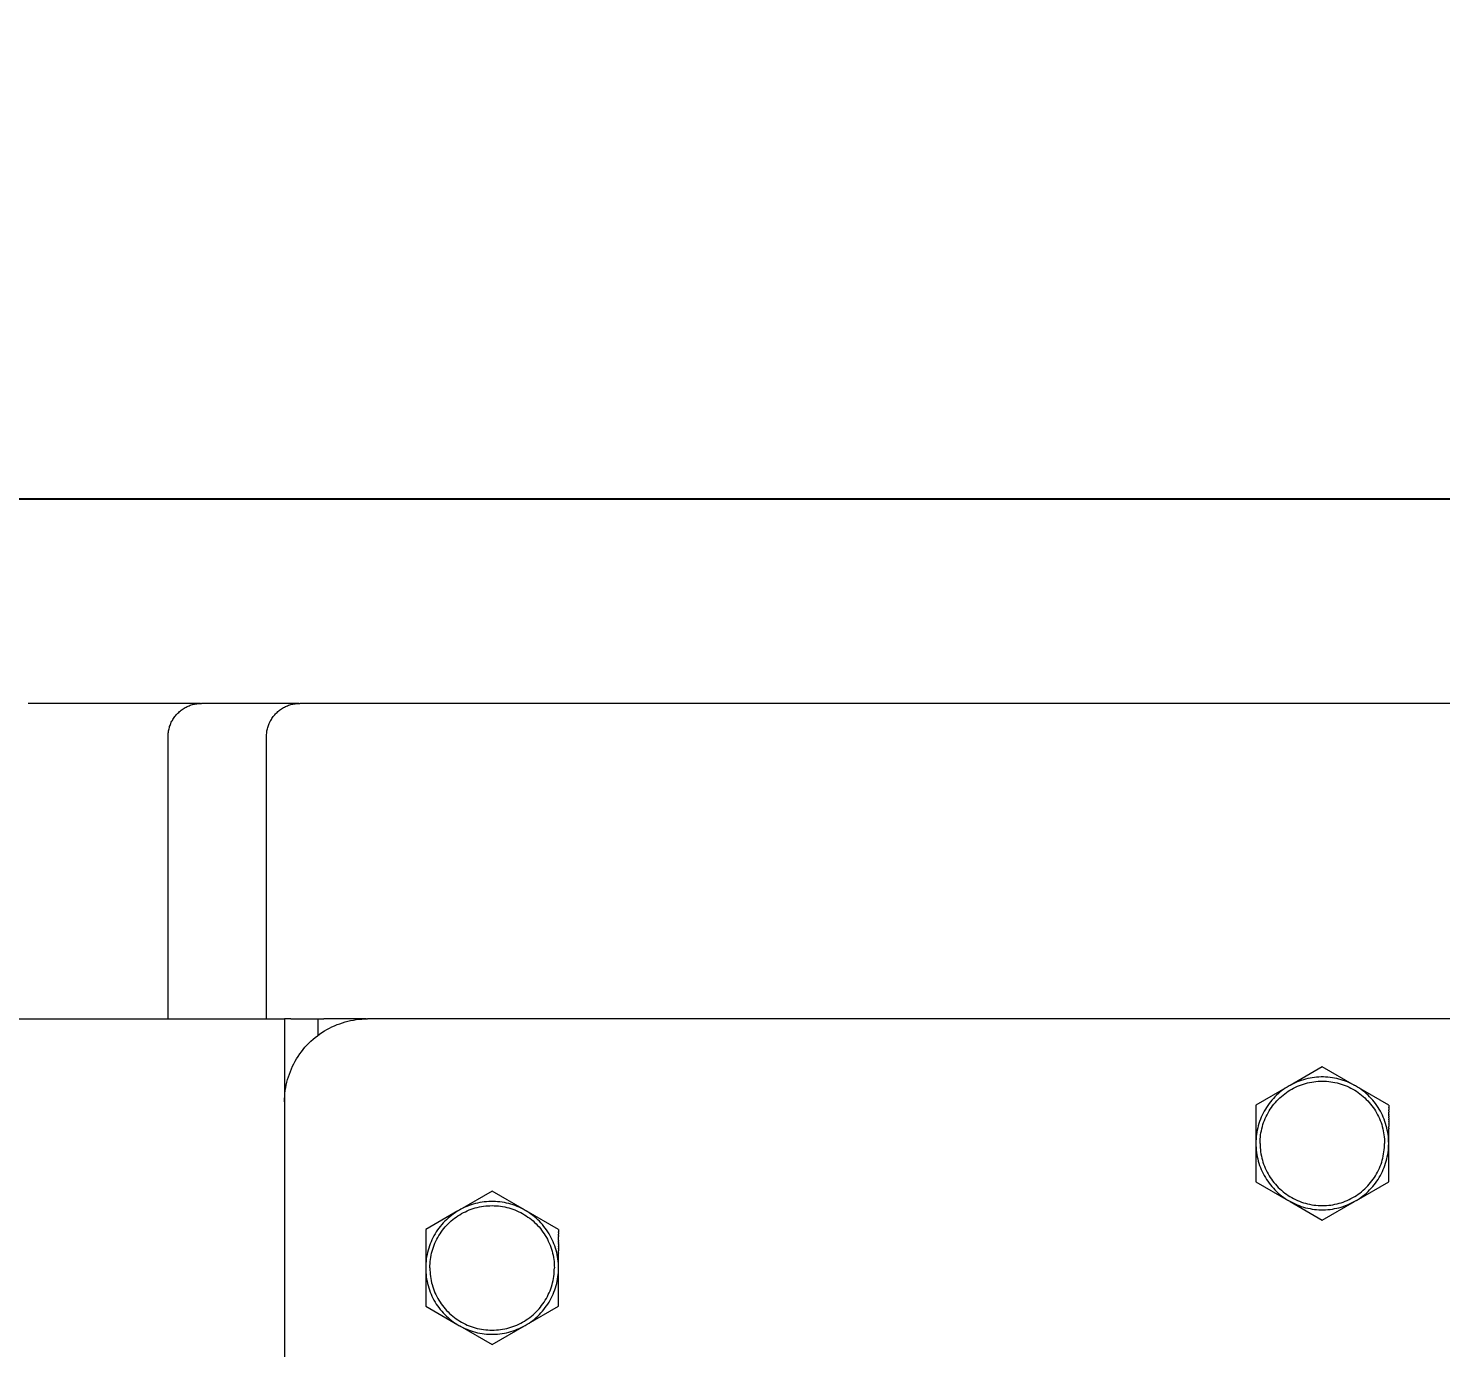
# Model space of a CAD drawing. Header units: millimetres. Extents: x -111 to 4919, y -143 to 3304.
# Drawn here: x 4288 to 4458.1, y 3145 to 3303.9 of the extents above; entities that cross this region are included whole.
import ezdxf

# ---------------------------------------------------------------- set-up
doc = ezdxf.new("R2010")
doc.units = ezdxf.units.MM
doc.layers.add('ZANO_R', color=7, linetype='Continuous', lineweight=0)
doc.layers.add('ZANO_W', color=1, linetype='Continuous', lineweight=0)
doc.styles.add('Arial', font='arial.ttf')
doc.styles.get("Standard").update_dxf_attribs({"font": 'ARIALUNI.TTF'})
doc.dimstyles.new('pl i ang', dxfattribs={"dimtxt": 50, "dimasz": 50, "dimexe": 1.25, "dimexo": 0.625, "dimgap": 10, "dimtad": 1, "dimtoh": 1, "dimtxsty": 'Standard', "dimcen": 2.5, "dimclrd": 1, "dimclre": 1, "dimclrt": 1, "dimadec": 0, "dimazin": 0, "dimtfac": 1, "dimtmove": 0, "dimatfit": 3, "dimfxl": 1, "dimarcsym": 1})

# ---------------------------------------------------------------- blocks, each defined once
blk = doc.blocks.new('*D398')
at = {"layer": 'ZANO_W', "color": 1, "lineweight": -2}
for p, q in [((3392.06, 3228.59), (3392.06, 3257.24)), ((4770.02, 3228.66), (4770.02, 3257.24)), ((3432.06, 3247.24), (4730.02, 3247.24))]:
    blk.add_line(p, q, dxfattribs=at)
at = {"layer": 'ZANO_W', "color": 1}
for points in [[(3432.06, 3253.9), (3432.06, 3240.57), (3392.06, 3247.24)], [(4730.02, 3240.57), (4730.02, 3253.9), (4770.02, 3247.24)]]:
    blk.add_solid(points, dxfattribs=at)
at = {"layer": 'ZANO_W', "color": 1, "insert": (4081.04, 3277.67), "char_height": 40, "attachment_point": 5, "style": 'Arial'}
blk.add_mtext('1378', dxfattribs=at)

msp = doc.modelspace()

# ---------------------------------------------------------------- linework, layer by layer
at = {"layer": 'ZANO_R'}
for p, q in [((4305.53, 3222.59), (4287.99, 3222.59)), ((4308.74, 3222.59), (4305.53, 3222.59)), ((4307.63, 3222.4), (4307.76, 3222.44)), ((4307.76, 3222.44), (4307.89, 3222.48)), ((4307.89, 3222.48), (4308.02, 3222.51)), ((4308.02, 3222.51), (4308.16, 3222.53)), ((4308.16, 3222.53), (4308.29, 3222.55)), ((4308.29, 3222.55), (4308.43, 3222.57)), ((4308.43, 3222.57), (4308.56, 3222.58)), ((4308.56, 3222.58), (4308.7, 3222.59)), ((4308.7, 3222.59), (4308.84, 3222.59)), ((4319.12, 3222.59), (4308.84, 3222.59)), ((4320.59, 3222.59), (4319.12, 3222.59)), ((4319.48, 3222.4), (4319.61, 3222.44)), ((4319.61, 3222.44), (4319.74, 3222.48)), ((4319.74, 3222.48), (4319.87, 3222.51)), ((4319.87, 3222.51), (4320.01, 3222.53)), ((4320.01, 3222.53), (4320.14, 3222.55)), ((4320.14, 3222.55), (4320.28, 3222.57)), ((4320.28, 3222.57), (4320.41, 3222.58)), ((4320.41, 3222.58), (4320.55, 3222.59)), ((4320.55, 3222.59), (4320.69, 3222.59)), ((4323.61, 3222.59), (4320.69, 3222.59)), ((4766.02, 3222.59), (4323.61, 3222.59)), ((4305.42, 3220.67), (4305.49, 3220.78)), ((4305.49, 3220.78), (4305.57, 3220.9)), ((4305.57, 3220.9), (4305.65, 3221.01)), ((4305.65, 3221.01), (4305.73, 3221.11)), ((4305.73, 3221.11), (4305.82, 3221.22)), ((4305.82, 3221.22), (4305.91, 3221.32)), ((4305.91, 3221.32), (4306.01, 3221.42)), ((4306.01, 3221.42), (4306.11, 3221.51)), ((4306.11, 3221.51), (4306.21, 3221.6)), ((4306.21, 3221.6), (4306.31, 3221.69)), ((4306.31, 3221.69), (4306.42, 3221.78)), ((4306.42, 3221.78), (4306.53, 3221.86)), ((4306.53, 3221.86), (4306.64, 3221.93)), ((4306.64, 3221.93), (4306.76, 3222.01)), ((4306.76, 3222.01), (4306.88, 3222.08)), ((4306.88, 3222.08), (4307, 3222.14)), ((4307, 3222.14), (4307.12, 3222.2)), ((4307.12, 3222.2), (4307.24, 3222.26)), ((4307.24, 3222.26), (4307.37, 3222.31)), ((4307.37, 3222.31), (4307.5, 3222.36)), ((4307.5, 3222.36), (4307.63, 3222.4)), ((4317.27, 3220.67), (4317.34, 3220.78)), ((4317.34, 3220.78), (4317.42, 3220.9)), ((4317.42, 3220.9), (4317.5, 3221.01)), ((4317.5, 3221.01), (4317.58, 3221.11)), ((4317.58, 3221.11), (4317.67, 3221.22)), ((4317.67, 3221.22), (4317.76, 3221.32)), ((4317.76, 3221.32), (4317.86, 3221.42)), ((4317.86, 3221.42), (4317.96, 3221.51)), ((4317.96, 3221.51), (4318.06, 3221.6)), ((4318.06, 3221.6), (4318.16, 3221.69)), ((4318.16, 3221.69), (4318.27, 3221.78)), ((4318.27, 3221.78), (4318.38, 3221.86)), ((4318.38, 3221.86), (4318.49, 3221.93)), ((4318.49, 3221.93), (4318.61, 3222.01)), ((4318.61, 3222.01), (4318.73, 3222.08)), ((4318.73, 3222.08), (4318.85, 3222.14)), ((4318.85, 3222.14), (4318.97, 3222.2)), ((4318.97, 3222.2), (4319.09, 3222.26)), ((4319.09, 3222.26), (4319.22, 3222.31)), ((4319.22, 3222.31), (4319.35, 3222.36)), ((4319.35, 3222.36), (4319.48, 3222.4)), ((4304.86, 3219), (4304.87, 3219.13)), ((4304.87, 3219.13), (4304.9, 3219.27)), ((4304.9, 3219.27), (4304.92, 3219.4)), ((4304.92, 3219.4), (4304.95, 3219.54)), ((4304.95, 3219.54), (4304.99, 3219.67)), ((4304.99, 3219.67), (4305.02, 3219.8)), ((4305.02, 3219.8), (4305.07, 3219.93)), ((4305.07, 3219.93), (4305.12, 3220.06)), ((4305.12, 3220.06), (4305.17, 3220.18)), ((4305.17, 3220.18), (4305.22, 3220.31)), ((4305.22, 3220.31), (4305.29, 3220.43)), ((4305.29, 3220.43), (4305.35, 3220.55)), ((4305.35, 3220.55), (4305.42, 3220.67)), ((4316.71, 3219), (4316.72, 3219.13)), ((4316.72, 3219.13), (4316.74, 3219.27)), ((4316.74, 3219.27), (4316.77, 3219.4)), ((4316.77, 3219.4), (4316.8, 3219.54)), ((4316.8, 3219.54), (4316.84, 3219.67)), ((4316.84, 3219.67), (4316.87, 3219.8)), ((4316.87, 3219.8), (4316.92, 3219.93)), ((4316.92, 3219.93), (4316.97, 3220.06)), ((4316.97, 3220.06), (4317.02, 3220.18)), ((4317.02, 3220.18), (4317.07, 3220.31)), ((4317.07, 3220.31), (4317.14, 3220.43)), ((4317.14, 3220.43), (4317.2, 3220.55)), ((4317.2, 3220.55), (4317.27, 3220.67)), ((4304.84, 3218.73), (4304.85, 3218.86)), ((4304.84, 3218.59), (4304.84, 3218.73)), ((4304.84, 3184.59), (4304.84, 3218.59)), ((4304.85, 3218.86), (4304.86, 3219)), ((4316.69, 3218.73), (4316.7, 3218.86)), ((4316.69, 3218.59), (4316.69, 3218.73)), ((4316.69, 3184.59), (4316.69, 3218.59)), ((4316.7, 3218.86), (4316.71, 3219)), ((3398.86, 3184.59), (4318.86, 3184.59)), ((4318.86, 3184.59), (4318.86, 3174.59)), ((4319.57, 3184.59), (4318.86, 3184.59)), ((4319.61, 3184.59), (4319.57, 3184.59)), ((4319.61, 3184.59), (4323.59, 3184.59)), ((4322.86, 3184.59), (4322.86, 3182.59)), ((4328.7, 3184.59), (4323.59, 3184.59)), ((4323.66, 3183.13), (4323.96, 3183.31)), ((4323.96, 3183.31), (4324.26, 3183.47)), ((4324.26, 3183.47), (4324.56, 3183.62)), ((4324.56, 3183.62), (4324.87, 3183.76)), ((4324.87, 3183.76), (4325.19, 3183.89)), ((4325.19, 3183.89), (4325.51, 3184.01)), ((4325.51, 3184.01), (4325.83, 3184.12)), ((4325.83, 3184.12), (4326.16, 3184.22)), ((4326.16, 3184.22), (4326.49, 3184.3)), ((4326.49, 3184.3), (4326.82, 3184.38)), ((4326.82, 3184.38), (4327.16, 3184.44)), ((4327.16, 3184.44), (4327.5, 3184.5)), ((4327.5, 3184.5), (4327.84, 3184.54)), ((4327.84, 3184.54), (4328.18, 3184.57)), ((4328.18, 3184.57), (4328.52, 3184.58)), ((4328.52, 3184.58), (4328.86, 3184.59)), ((4328.64, 3184.59), (4328.86, 3184.59)), ((4758.86, 3184.59), (4328.86, 3184.59)), ((4321.55, 3181.41), (4321.79, 3181.66)), ((4321.79, 3181.66), (4322.03, 3181.9)), ((4322.03, 3181.9), (4322.29, 3182.13)), ((4322.29, 3182.13), (4322.55, 3182.35)), ((4322.55, 3182.35), (4322.82, 3182.56)), ((4322.82, 3182.56), (4323.09, 3182.76)), ((4323.09, 3182.76), (4323.37, 3182.95)), ((4323.37, 3182.95), (4323.66, 3183.13)), ((4320.31, 3179.78), (4320.5, 3180.07)), ((4320.5, 3180.07), (4320.69, 3180.36)), ((4320.69, 3180.36), (4320.89, 3180.63)), ((4320.89, 3180.63), (4321.1, 3180.9)), ((4321.1, 3180.9), (4321.32, 3181.16)), ((4321.32, 3181.16), (4321.55, 3181.41)), ((4319.44, 3177.94), (4319.56, 3178.26)), ((4319.56, 3178.26), (4319.69, 3178.57)), ((4319.69, 3178.57), (4319.83, 3178.88)), ((4319.83, 3178.88), (4319.98, 3179.19)), ((4319.98, 3179.19), (4320.14, 3179.49)), ((4320.14, 3179.49), (4320.31, 3179.78)), ((4443.86, 3178.83), (4439.97, 3176.58)), ((4447.75, 3176.58), (4443.86, 3178.83)), ((4319, 3176.29), (4319.07, 3176.62)), ((4319.07, 3176.62), (4319.14, 3176.96)), ((4319.14, 3176.96), (4319.23, 3177.29)), ((4319.23, 3177.29), (4319.33, 3177.61)), ((4319.33, 3177.61), (4319.44, 3177.94)), ((4439.86, 3176.52), (4439.63, 3176.38)), ((4440.09, 3176.65), (4439.86, 3176.52)), ((4440.34, 3176.77), (4440.09, 3176.65)), ((4440.58, 3176.89), (4440.34, 3176.77)), ((4440.83, 3176.99), (4440.58, 3176.89)), ((4441.08, 3177.09), (4440.83, 3176.99)), ((4440.87, 3176.47), (4441.11, 3176.57)), ((4441.33, 3177.18), (4441.08, 3177.09)), ((4441.11, 3176.57), (4441.35, 3176.66)), ((4441.59, 3177.26), (4441.33, 3177.18)), ((4441.35, 3176.66), (4441.59, 3176.74)), ((4441.85, 3177.33), (4441.59, 3177.26)), ((4441.59, 3176.74), (4441.83, 3176.81)), ((4441.83, 3176.81), (4442.08, 3176.88)), ((4442.12, 3177.4), (4441.85, 3177.33)), ((4442.08, 3176.88), (4442.33, 3176.93)), ((4442.38, 3177.45), (4442.12, 3177.4)), ((4442.33, 3176.93), (4442.58, 3176.98)), ((4442.65, 3177.5), (4442.38, 3177.45)), ((4442.58, 3176.98), (4442.84, 3177.02)), ((4442.91, 3177.53), (4442.65, 3177.5)), ((4442.84, 3177.02), (4443.09, 3177.05)), ((4443.18, 3177.56), (4442.91, 3177.53)), ((4443.09, 3177.05), (4443.35, 3177.07)), ((4443.45, 3177.58), (4443.18, 3177.56)), ((4443.35, 3177.07), (4443.6, 3177.08)), ((4443.72, 3177.59), (4443.45, 3177.58)), ((4443.6, 3177.08), (4443.86, 3177.09)), ((4443.99, 3177.59), (4443.72, 3177.59)), ((4443.86, 3177.09), (4444.11, 3177.08)), ((4444.26, 3177.58), (4443.99, 3177.59)), ((4444.11, 3177.08), (4444.37, 3177.07)), ((4444.53, 3177.56), (4444.26, 3177.58)), ((4444.37, 3177.07), (4444.63, 3177.05)), ((4444.8, 3177.53), (4444.53, 3177.56)), ((4444.63, 3177.05), (4444.88, 3177.02)), ((4445.07, 3177.5), (4444.8, 3177.53)), ((4444.88, 3177.02), (4445.13, 3176.98)), ((4445.34, 3177.45), (4445.07, 3177.5)), ((4445.13, 3176.98), (4445.38, 3176.93)), ((4445.6, 3177.4), (4445.34, 3177.45)), ((4445.38, 3176.93), (4445.63, 3176.88)), ((4445.86, 3177.33), (4445.6, 3177.4)), ((4445.63, 3176.88), (4445.88, 3176.81)), ((4446.12, 3177.26), (4445.86, 3177.33)), ((4445.88, 3176.81), (4446.13, 3176.74)), ((4446.38, 3177.18), (4446.12, 3177.26)), ((4446.13, 3176.74), (4446.37, 3176.66)), ((4446.37, 3176.66), (4446.61, 3176.57)), ((4446.64, 3177.09), (4446.38, 3177.18)), ((4446.61, 3176.57), (4446.85, 3176.47)), ((4446.89, 3176.99), (4446.64, 3177.09)), ((4447.14, 3176.89), (4446.89, 3176.99)), ((4447.38, 3176.77), (4447.14, 3176.89)), ((4447.62, 3176.65), (4447.38, 3176.77)), ((4447.86, 3176.52), (4447.62, 3176.65)), ((4448.09, 3176.38), (4447.86, 3176.52)), ((4318.86, 3174.93), (4318.88, 3175.27)), ((4318.86, 3174.59), (4318.86, 3174.93)), ((4318.88, 3175.27), (4318.91, 3175.61)), ((4318.91, 3175.61), (4318.95, 3175.95)), ((4318.95, 3175.95), (4319, 3176.29)), ((4439.75, 3176.45), (4435.86, 3174.21)), ((4437.79, 3174.8), (4437.62, 3174.59)), ((4437.97, 3175), (4437.79, 3174.8)), ((4438.15, 3175.2), (4437.97, 3175)), ((4438.35, 3175.39), (4438.15, 3175.2)), ((4438.55, 3175.57), (4438.35, 3175.39)), ((4438.38, 3174.71), (4438.56, 3174.89)), ((4438.75, 3175.75), (4438.55, 3175.57)), ((4438.56, 3174.89), (4438.74, 3175.07)), ((4438.74, 3175.07), (4438.93, 3175.24)), ((4438.96, 3175.92), (4438.75, 3175.75)), ((4438.93, 3175.24), (4439.13, 3175.41)), ((4439.18, 3176.08), (4438.96, 3175.92)), ((4439.13, 3175.41), (4439.33, 3175.57)), ((4439.4, 3176.23), (4439.18, 3176.08)), ((4439.33, 3175.57), (4439.53, 3175.72)), ((4439.63, 3176.38), (4439.4, 3176.23)), ((4439.53, 3175.72), (4439.75, 3175.86)), ((4439.75, 3175.86), (4439.96, 3176)), ((4439.96, 3176), (4440.18, 3176.13)), ((4440.18, 3176.13), (4440.41, 3176.25)), ((4440.41, 3176.25), (4440.64, 3176.36)), ((4440.64, 3176.36), (4440.87, 3176.47)), ((4446.85, 3176.47), (4447.08, 3176.36)), ((4447.08, 3176.36), (4447.31, 3176.25)), ((4447.31, 3176.25), (4447.53, 3176.13)), ((4447.53, 3176.13), (4447.76, 3176)), ((4447.76, 3176), (4447.97, 3175.86)), ((4451.86, 3174.21), (4447.97, 3176.45)), ((4447.97, 3175.86), (4448.18, 3175.72)), ((4448.32, 3176.23), (4448.09, 3176.38)), ((4448.18, 3175.72), (4448.39, 3175.57)), ((4448.54, 3176.08), (4448.32, 3176.23)), ((4448.39, 3175.57), (4448.59, 3175.41)), ((4448.76, 3175.92), (4448.54, 3176.08)), ((4448.59, 3175.41), (4448.79, 3175.24)), ((4448.97, 3175.75), (4448.76, 3175.92)), ((4448.79, 3175.24), (4448.98, 3175.07)), ((4449.17, 3175.57), (4448.97, 3175.75)), ((4448.98, 3175.07), (4449.16, 3174.89)), ((4449.16, 3174.89), (4449.34, 3174.71)), ((4449.37, 3175.39), (4449.17, 3175.57)), ((4449.56, 3175.2), (4449.37, 3175.39)), ((4449.75, 3175), (4449.56, 3175.2)), ((4449.93, 3174.8), (4449.75, 3175)), ((4450.1, 3174.59), (4449.93, 3174.8)), ((4318.86, 3174.59), (4318.86, 2780.59)), ((4435.86, 3174.21), (4435.86, 3173.49)), ((4435.86, 3173.49), (4435.86, 3173.1)), ((4435.86, 3173.1), (4435.86, 3173.08)), ((4435.86, 3173.08), (4435.86, 3171.9)), ((4436.74, 3173.23), (4436.62, 3172.99)), ((4436.86, 3173.47), (4436.74, 3173.23)), ((4437, 3173.71), (4436.86, 3173.47)), ((4437.14, 3173.93), (4437, 3173.71)), ((4437.29, 3174.16), (4437.14, 3173.93)), ((4437.2, 3173.04), (4437.32, 3173.26)), ((4437.45, 3174.38), (4437.29, 3174.16)), ((4437.32, 3173.26), (4437.45, 3173.49)), ((4437.62, 3174.59), (4437.45, 3174.38)), ((4437.45, 3173.49), (4437.59, 3173.7)), ((4437.59, 3173.7), (4437.73, 3173.91)), ((4437.73, 3173.91), (4437.88, 3174.12)), ((4437.88, 3174.12), (4438.04, 3174.32)), ((4438.04, 3174.32), (4438.21, 3174.52)), ((4438.21, 3174.52), (4438.38, 3174.71)), ((4449.34, 3174.71), (4449.51, 3174.52)), ((4449.51, 3174.52), (4449.68, 3174.32)), ((4449.68, 3174.32), (4449.83, 3174.12)), ((4449.83, 3174.12), (4449.99, 3173.91)), ((4449.99, 3173.91), (4450.13, 3173.7)), ((4450.27, 3174.38), (4450.1, 3174.59)), ((4450.13, 3173.7), (4450.27, 3173.49)), ((4450.42, 3174.16), (4450.27, 3174.38)), ((4450.27, 3173.49), (4450.4, 3173.26)), ((4450.4, 3173.26), (4450.52, 3173.04)), ((4450.58, 3173.93), (4450.42, 3174.16)), ((4450.72, 3173.71), (4450.58, 3173.93)), ((4450.85, 3173.47), (4450.72, 3173.71)), ((4450.98, 3173.23), (4450.85, 3173.47)), ((4451.1, 3172.99), (4450.98, 3173.23)), ((4451.86, 3174.21), (4451.86, 3173.93)), ((4451.86, 3173.86), (4451.86, 3173.93)), ((4451.86, 3173.86), (4451.86, 3173.65)), ((4451.86, 3173.49), (4451.86, 3173.65)), ((4451.86, 3173.49), (4451.86, 3173.36)), ((4451.86, 3173.1), (4451.86, 3173.36)), ((4451.86, 3173.1), (4451.86, 3173.08)), ((4451.86, 3172.89), (4451.86, 3173.08)), ((4435.86, 3171.9), (4435.86, 3171.64)), ((4435.86, 3171.64), (4435.86, 3169.71)), ((4436.08, 3171.46), (4436.02, 3171.2)), ((4436.15, 3171.72), (4436.08, 3171.46)), ((4436.23, 3171.98), (4436.15, 3171.72)), ((4436.31, 3172.24), (4436.23, 3171.98)), ((4436.4, 3172.49), (4436.31, 3172.24)), ((4436.51, 3172.74), (4436.4, 3172.49)), ((4436.62, 3172.99), (4436.51, 3172.74)), ((4436.57, 3171.36), (4436.64, 3171.61)), ((4436.64, 3171.61), (4436.71, 3171.86)), ((4436.71, 3171.86), (4436.79, 3172.1)), ((4436.79, 3172.1), (4436.88, 3172.34)), ((4436.88, 3172.34), (4436.98, 3172.58)), ((4436.98, 3172.58), (4437.09, 3172.81)), ((4437.09, 3172.81), (4437.2, 3173.04)), ((4450.52, 3173.04), (4450.63, 3172.81)), ((4450.63, 3172.81), (4450.74, 3172.58)), ((4450.74, 3172.58), (4450.84, 3172.34)), ((4450.84, 3172.34), (4450.93, 3172.1)), ((4450.93, 3172.1), (4451.01, 3171.86)), ((4451.01, 3171.86), (4451.08, 3171.61)), ((4451.08, 3171.61), (4451.15, 3171.36)), ((4451.21, 3172.74), (4451.1, 3172.99)), ((4451.31, 3172.49), (4451.21, 3172.74)), ((4451.41, 3172.24), (4451.31, 3172.49)), ((4451.49, 3171.98), (4451.41, 3172.24)), ((4451.57, 3171.72), (4451.49, 3171.98)), ((4451.64, 3171.46), (4451.57, 3171.72)), ((4451.69, 3171.2), (4451.64, 3171.46)), ((4451.86, 3172.89), (4451.86, 3172.79)), ((4451.86, 3172.66), (4451.86, 3172.79)), ((4451.86, 3172.66), (4451.86, 3172.51)), ((4451.86, 3172.43), (4451.86, 3172.51)), ((4451.86, 3172.43), (4451.86, 3172.22)), ((4451.86, 3172.17), (4451.86, 3172.22)), ((4451.86, 3172.17), (4451.86, 3171.93)), ((4451.86, 3171.9), (4451.86, 3171.93)), ((4451.86, 3171.9), (4451.86, 3171.64)), ((4451.86, 3171.42), (4451.86, 3171.64)), ((4451.86, 3171.42), (4451.86, 3171.35)), ((4435.88, 3170.13), (4435.86, 3169.86)), ((4435.86, 3169.86), (4435.86, 3169.59)), ((4435.9, 3170.4), (4435.88, 3170.13)), ((4435.93, 3170.67), (4435.9, 3170.4)), ((4435.97, 3170.93), (4435.93, 3170.67)), ((4436.02, 3171.2), (4435.97, 3170.93)), ((4436.36, 3169.85), (4436.38, 3170.1)), ((4436.36, 3169.59), (4436.36, 3169.85)), ((4436.38, 3170.1), (4436.4, 3170.36)), ((4436.4, 3170.36), (4436.43, 3170.61)), ((4436.43, 3170.61), (4436.47, 3170.86)), ((4436.47, 3170.86), (4436.52, 3171.11)), ((4436.52, 3171.11), (4436.57, 3171.36)), ((4451.15, 3171.36), (4451.2, 3171.11)), ((4451.2, 3171.11), (4451.25, 3170.86)), ((4451.25, 3170.86), (4451.29, 3170.61)), ((4451.29, 3170.61), (4451.32, 3170.36)), ((4451.32, 3170.36), (4451.34, 3170.1)), ((4451.34, 3170.1), (4451.35, 3169.85)), ((4451.35, 3169.85), (4451.36, 3169.59)), ((4451.74, 3170.93), (4451.69, 3171.2)), ((4451.79, 3170.67), (4451.74, 3170.93)), ((4451.82, 3170.4), (4451.79, 3170.67)), ((4451.84, 3170.13), (4451.82, 3170.4)), ((4451.85, 3169.86), (4451.84, 3170.13)), ((4451.86, 3169.59), (4451.85, 3169.86)), ((4451.86, 3169.71), (4451.86, 3171.35)), ((4435.86, 3169.59), (4435.86, 3169.32)), ((4435.86, 3169.46), (4435.86, 3164.97)), ((4435.86, 3169.32), (4435.88, 3169.05)), ((4435.88, 3169.05), (4435.9, 3168.78)), ((4435.9, 3168.78), (4435.93, 3168.51)), ((4435.93, 3168.51), (4435.97, 3168.24)), ((4435.97, 3168.24), (4436.02, 3167.98)), ((4436.02, 3167.98), (4436.08, 3167.71)), ((4436.36, 3169.59), (4436.36, 3169.33)), ((4436.36, 3169.33), (4436.38, 3169.08)), ((4436.38, 3169.08), (4436.4, 3168.82)), ((4436.4, 3168.82), (4436.43, 3168.57)), ((4436.43, 3168.57), (4436.47, 3168.31)), ((4436.47, 3168.31), (4436.52, 3168.06)), ((4436.52, 3168.06), (4436.57, 3167.81)), ((4451.15, 3167.81), (4451.2, 3168.06)), ((4451.2, 3168.06), (4451.25, 3168.31)), ((4451.25, 3168.31), (4451.29, 3168.57)), ((4451.29, 3168.57), (4451.32, 3168.82)), ((4451.32, 3168.82), (4451.34, 3169.08)), ((4451.34, 3169.08), (4451.35, 3169.33)), ((4451.35, 3169.33), (4451.36, 3169.59)), ((4451.64, 3167.71), (4451.69, 3167.98)), ((4451.69, 3167.98), (4451.74, 3168.24)), ((4451.74, 3168.24), (4451.79, 3168.51)), ((4451.79, 3168.51), (4451.82, 3168.78)), ((4451.82, 3168.78), (4451.84, 3169.05)), ((4451.84, 3169.05), (4451.85, 3169.32)), ((4451.85, 3169.32), (4451.86, 3169.59)), ((4451.86, 3164.97), (4451.86, 3169.46)), ((4436.08, 3167.71), (4436.15, 3167.45)), ((4436.15, 3167.45), (4436.23, 3167.19)), ((4436.23, 3167.19), (4436.31, 3166.94)), ((4436.31, 3166.94), (4436.4, 3166.68)), ((4436.4, 3166.68), (4436.51, 3166.43)), ((4436.51, 3166.43), (4436.62, 3166.19)), ((4436.57, 3167.81), (4436.64, 3167.57)), ((4436.64, 3167.57), (4436.71, 3167.32)), ((4436.71, 3167.32), (4436.79, 3167.08)), ((4436.79, 3167.08), (4436.88, 3166.84)), ((4436.88, 3166.84), (4436.98, 3166.6)), ((4436.98, 3166.6), (4437.09, 3166.37)), ((4437.09, 3166.37), (4437.2, 3166.14)), ((4450.52, 3166.14), (4450.63, 3166.37)), ((4450.63, 3166.37), (4450.74, 3166.6)), ((4450.74, 3166.6), (4450.84, 3166.84)), ((4450.84, 3166.84), (4450.93, 3167.08)), ((4450.93, 3167.08), (4451.01, 3167.32)), ((4451.01, 3167.32), (4451.08, 3167.57)), ((4451.08, 3167.57), (4451.15, 3167.81)), ((4451.1, 3166.19), (4451.21, 3166.43)), ((4451.21, 3166.43), (4451.31, 3166.68)), ((4451.31, 3166.68), (4451.41, 3166.94)), ((4451.41, 3166.94), (4451.49, 3167.19)), ((4451.49, 3167.19), (4451.57, 3167.45)), ((4451.57, 3167.45), (4451.64, 3167.71)), ((4435.86, 3164.97), (4439.75, 3162.72)), ((4436.62, 3166.19), (4436.74, 3165.95)), ((4436.74, 3165.95), (4436.86, 3165.71)), ((4436.86, 3165.71), (4437, 3165.47)), ((4437, 3165.47), (4437.14, 3165.24)), ((4437.14, 3165.24), (4437.29, 3165.02)), ((4437.2, 3166.14), (4437.32, 3165.91)), ((4437.29, 3165.02), (4437.45, 3164.8)), ((4437.32, 3165.91), (4437.45, 3165.69)), ((4437.45, 3165.69), (4437.59, 3165.48)), ((4437.45, 3164.8), (4437.62, 3164.59)), ((4437.59, 3165.48), (4437.73, 3165.26)), ((4437.62, 3164.59), (4437.79, 3164.38)), ((4437.73, 3165.26), (4437.88, 3165.06)), ((4437.88, 3165.06), (4438.04, 3164.86)), ((4438.04, 3164.86), (4438.21, 3164.66)), ((4438.21, 3164.66), (4438.38, 3164.47)), ((4447.97, 3162.72), (4451.86, 3164.97)), ((4449.34, 3164.47), (4449.51, 3164.66)), ((4449.51, 3164.66), (4449.68, 3164.86)), ((4449.68, 3164.86), (4449.83, 3165.06)), ((4449.83, 3165.06), (4449.99, 3165.26)), ((4449.93, 3164.38), (4450.1, 3164.59)), ((4449.99, 3165.26), (4450.13, 3165.48)), ((4450.1, 3164.59), (4450.27, 3164.8)), ((4450.13, 3165.48), (4450.27, 3165.69)), ((4450.27, 3165.69), (4450.4, 3165.91)), ((4450.27, 3164.8), (4450.42, 3165.02)), ((4450.4, 3165.91), (4450.52, 3166.14)), ((4450.42, 3165.02), (4450.58, 3165.24)), ((4450.58, 3165.24), (4450.72, 3165.47)), ((4450.72, 3165.47), (4450.85, 3165.71)), ((4450.85, 3165.71), (4450.98, 3165.95)), ((4450.98, 3165.95), (4451.1, 3166.19)), ((4343.86, 3163.83), (4339.97, 3161.58)), ((4347.75, 3161.58), (4343.86, 3163.83)), ((4437.79, 3164.38), (4437.97, 3164.18)), ((4437.97, 3164.18), (4438.15, 3163.98)), ((4438.15, 3163.98), (4438.35, 3163.79)), ((4438.35, 3163.79), (4438.55, 3163.61)), ((4438.38, 3164.47), (4438.56, 3164.29)), ((4438.55, 3163.61), (4438.75, 3163.43)), ((4438.56, 3164.29), (4438.74, 3164.11)), ((4438.74, 3164.11), (4438.93, 3163.94)), ((4438.75, 3163.43), (4438.96, 3163.26)), ((4438.93, 3163.94), (4439.13, 3163.77)), ((4438.96, 3163.26), (4439.18, 3163.1)), ((4439.13, 3163.77), (4439.33, 3163.61)), ((4439.18, 3163.1), (4439.4, 3162.95)), ((4439.33, 3163.61), (4439.53, 3163.46)), ((4439.4, 3162.95), (4439.63, 3162.8)), ((4439.53, 3163.46), (4439.75, 3163.32)), ((4439.75, 3163.32), (4439.96, 3163.18)), ((4439.96, 3163.18), (4440.18, 3163.05)), ((4440.18, 3163.05), (4440.41, 3162.93)), ((4440.41, 3162.93), (4440.64, 3162.82)), ((4447.08, 3162.82), (4447.31, 3162.93)), ((4447.31, 3162.93), (4447.53, 3163.05)), ((4447.53, 3163.05), (4447.76, 3163.18)), ((4447.76, 3163.18), (4447.97, 3163.32)), ((4447.97, 3163.32), (4448.18, 3163.46)), ((4448.09, 3162.8), (4448.32, 3162.95)), ((4448.18, 3163.46), (4448.39, 3163.61)), ((4448.32, 3162.95), (4448.54, 3163.1)), ((4448.39, 3163.61), (4448.59, 3163.77)), ((4448.54, 3163.1), (4448.76, 3163.26)), ((4448.59, 3163.77), (4448.79, 3163.94)), ((4448.76, 3163.26), (4448.97, 3163.43)), ((4448.79, 3163.94), (4448.98, 3164.11)), ((4448.97, 3163.43), (4449.17, 3163.61)), ((4448.98, 3164.11), (4449.16, 3164.29)), ((4449.16, 3164.29), (4449.34, 3164.47)), ((4449.17, 3163.61), (4449.37, 3163.79)), ((4449.37, 3163.79), (4449.56, 3163.98)), ((4449.56, 3163.98), (4449.75, 3164.18)), ((4449.75, 3164.18), (4449.93, 3164.38)), ((4339.75, 3161.45), (4335.86, 3159.21)), ((4339.4, 3161.23), (4339.18, 3161.08)), ((4339.63, 3161.38), (4339.4, 3161.23)), ((4339.86, 3161.52), (4339.63, 3161.38)), ((4340.09, 3161.65), (4339.86, 3161.52)), ((4340.34, 3161.77), (4340.09, 3161.65)), ((4340.18, 3161.13), (4340.41, 3161.25)), ((4340.58, 3161.89), (4340.34, 3161.77)), ((4340.41, 3161.25), (4340.64, 3161.36)), ((4340.83, 3161.99), (4340.58, 3161.89)), ((4340.64, 3161.36), (4340.87, 3161.47)), ((4341.08, 3162.09), (4340.83, 3161.99)), ((4340.87, 3161.47), (4341.11, 3161.57)), ((4341.33, 3162.18), (4341.08, 3162.09)), ((4341.11, 3161.57), (4341.35, 3161.66)), ((4341.59, 3162.26), (4341.33, 3162.18)), ((4341.35, 3161.66), (4341.59, 3161.74)), ((4341.85, 3162.33), (4341.59, 3162.26)), ((4341.59, 3161.74), (4341.83, 3161.81)), ((4341.83, 3161.81), (4342.08, 3161.88)), ((4342.12, 3162.4), (4341.85, 3162.33)), ((4342.08, 3161.88), (4342.33, 3161.93)), ((4342.38, 3162.45), (4342.12, 3162.4)), ((4342.33, 3161.93), (4342.58, 3161.98)), ((4342.65, 3162.5), (4342.38, 3162.45)), ((4342.58, 3161.98), (4342.84, 3162.02)), ((4342.91, 3162.53), (4342.65, 3162.5)), ((4342.84, 3162.02), (4343.09, 3162.05)), ((4343.18, 3162.56), (4342.91, 3162.53)), ((4343.09, 3162.05), (4343.35, 3162.07)), ((4343.45, 3162.58), (4343.18, 3162.56)), ((4343.35, 3162.07), (4343.6, 3162.08)), ((4343.72, 3162.59), (4343.45, 3162.58)), ((4343.6, 3162.08), (4343.86, 3162.09)), ((4343.99, 3162.59), (4343.72, 3162.59)), ((4343.86, 3162.09), (4344.11, 3162.08)), ((4344.26, 3162.58), (4343.99, 3162.59)), ((4344.11, 3162.08), (4344.37, 3162.07)), ((4344.53, 3162.56), (4344.26, 3162.58)), ((4344.37, 3162.07), (4344.63, 3162.05)), ((4344.8, 3162.53), (4344.53, 3162.56)), ((4344.63, 3162.05), (4344.88, 3162.02)), ((4345.07, 3162.5), (4344.8, 3162.53)), ((4344.88, 3162.02), (4345.13, 3161.98)), ((4345.34, 3162.45), (4345.07, 3162.5)), ((4345.13, 3161.98), (4345.38, 3161.93)), ((4345.6, 3162.4), (4345.34, 3162.45)), ((4345.38, 3161.93), (4345.63, 3161.88)), ((4345.86, 3162.33), (4345.6, 3162.4)), ((4345.63, 3161.88), (4345.88, 3161.81)), ((4346.12, 3162.26), (4345.86, 3162.33)), ((4345.88, 3161.81), (4346.13, 3161.74)), ((4346.38, 3162.18), (4346.12, 3162.26)), ((4346.13, 3161.74), (4346.37, 3161.66)), ((4346.37, 3161.66), (4346.61, 3161.57)), ((4346.64, 3162.09), (4346.38, 3162.18)), ((4346.61, 3161.57), (4346.85, 3161.47)), ((4346.89, 3161.99), (4346.64, 3162.09)), ((4346.85, 3161.47), (4347.08, 3161.36)), ((4347.14, 3161.89), (4346.89, 3161.99)), ((4347.08, 3161.36), (4347.31, 3161.25)), ((4347.38, 3161.77), (4347.14, 3161.89)), ((4347.31, 3161.25), (4347.53, 3161.13)), ((4347.62, 3161.65), (4347.38, 3161.77)), ((4347.86, 3161.52), (4347.62, 3161.65)), ((4348.09, 3161.38), (4347.86, 3161.52)), ((4351.86, 3159.21), (4347.97, 3161.45)), ((4348.32, 3161.23), (4348.09, 3161.38)), ((4348.54, 3161.08), (4348.32, 3161.23)), ((4439.63, 3162.8), (4439.86, 3162.66)), ((4439.86, 3162.66), (4440.09, 3162.53)), ((4439.97, 3162.6), (4443.86, 3160.35)), ((4440.09, 3162.53), (4440.34, 3162.41)), ((4440.34, 3162.41), (4440.58, 3162.29)), ((4440.58, 3162.29), (4440.83, 3162.19)), ((4440.64, 3162.82), (4440.87, 3162.71)), ((4440.83, 3162.19), (4441.08, 3162.09)), ((4440.87, 3162.71), (4441.11, 3162.61)), ((4441.08, 3162.09), (4441.33, 3162)), ((4441.11, 3162.61), (4441.35, 3162.52)), ((4441.33, 3162), (4441.59, 3161.92)), ((4441.35, 3162.52), (4441.59, 3162.44)), ((4441.59, 3162.44), (4441.83, 3162.37)), ((4441.59, 3161.92), (4441.85, 3161.84)), ((4441.83, 3162.37), (4442.08, 3162.3)), ((4441.85, 3161.84), (4442.12, 3161.78)), ((4442.08, 3162.3), (4442.33, 3162.25)), ((4442.12, 3161.78), (4442.38, 3161.73)), ((4442.33, 3162.25), (4442.58, 3162.2)), ((4442.38, 3161.73), (4442.65, 3161.68)), ((4442.58, 3162.2), (4442.84, 3162.16)), ((4442.65, 3161.68), (4442.91, 3161.64)), ((4442.84, 3162.16), (4443.09, 3162.13)), ((4442.91, 3161.64), (4443.18, 3161.62)), ((4443.09, 3162.13), (4443.35, 3162.11)), ((4443.18, 3161.62), (4443.45, 3161.6)), ((4443.35, 3162.11), (4443.6, 3162.09)), ((4443.45, 3161.6), (4443.72, 3161.59)), ((4443.6, 3162.09), (4443.86, 3162.09)), ((4443.72, 3161.59), (4443.99, 3161.59)), ((4443.86, 3160.35), (4447.75, 3162.6)), ((4443.86, 3162.09), (4444.11, 3162.09)), ((4443.99, 3161.59), (4444.26, 3161.6)), ((4444.11, 3162.09), (4444.37, 3162.11)), ((4444.26, 3161.6), (4444.53, 3161.62)), ((4444.37, 3162.11), (4444.63, 3162.13)), ((4444.53, 3161.62), (4444.8, 3161.64)), ((4444.63, 3162.13), (4444.88, 3162.16)), ((4444.8, 3161.64), (4445.07, 3161.68)), ((4444.88, 3162.16), (4445.13, 3162.2)), ((4445.07, 3161.68), (4445.34, 3161.73)), ((4445.13, 3162.2), (4445.38, 3162.25)), ((4445.34, 3161.73), (4445.6, 3161.78)), ((4445.38, 3162.25), (4445.63, 3162.3)), ((4445.6, 3161.78), (4445.86, 3161.84)), ((4445.63, 3162.3), (4445.88, 3162.37)), ((4445.86, 3161.84), (4446.12, 3161.92)), ((4445.88, 3162.37), (4446.13, 3162.44)), ((4446.12, 3161.92), (4446.38, 3162)), ((4446.13, 3162.44), (4446.37, 3162.52)), ((4446.37, 3162.52), (4446.61, 3162.61)), ((4446.38, 3162), (4446.64, 3162.09)), ((4446.61, 3162.61), (4446.85, 3162.71)), ((4446.64, 3162.09), (4446.89, 3162.19)), ((4446.85, 3162.71), (4447.08, 3162.82)), ((4446.89, 3162.19), (4447.14, 3162.29)), ((4447.14, 3162.29), (4447.38, 3162.41)), ((4447.38, 3162.41), (4447.62, 3162.53)), ((4447.62, 3162.53), (4447.86, 3162.66)), ((4447.86, 3162.66), (4448.09, 3162.8)), ((4337.62, 3159.59), (4337.45, 3159.38)), ((4337.79, 3159.8), (4337.62, 3159.59)), ((4337.97, 3160), (4337.79, 3159.8)), ((4338.15, 3160.2), (4337.97, 3160)), ((4338.04, 3159.32), (4338.21, 3159.52)), ((4338.35, 3160.39), (4338.15, 3160.2)), ((4338.21, 3159.52), (4338.38, 3159.71)), ((4338.55, 3160.57), (4338.35, 3160.39)), ((4338.38, 3159.71), (4338.56, 3159.89)), ((4338.75, 3160.75), (4338.55, 3160.57)), ((4338.56, 3159.89), (4338.74, 3160.07)), ((4338.74, 3160.07), (4338.93, 3160.24)), ((4338.96, 3160.92), (4338.75, 3160.75)), ((4338.93, 3160.24), (4339.13, 3160.41)), ((4339.18, 3161.08), (4338.96, 3160.92)), ((4339.13, 3160.41), (4339.33, 3160.57)), ((4339.33, 3160.57), (4339.53, 3160.72)), ((4339.53, 3160.72), (4339.75, 3160.86)), ((4339.75, 3160.86), (4339.96, 3161)), ((4339.96, 3161), (4340.18, 3161.13)), ((4347.53, 3161.13), (4347.76, 3161)), ((4347.76, 3161), (4347.97, 3160.86)), ((4347.97, 3160.86), (4348.18, 3160.72)), ((4348.18, 3160.72), (4348.39, 3160.57)), ((4348.39, 3160.57), (4348.59, 3160.41)), ((4348.76, 3160.92), (4348.54, 3161.08)), ((4348.59, 3160.41), (4348.79, 3160.24)), ((4348.97, 3160.75), (4348.76, 3160.92)), ((4348.79, 3160.24), (4348.98, 3160.07)), ((4349.17, 3160.57), (4348.97, 3160.75)), ((4348.98, 3160.07), (4349.16, 3159.89)), ((4349.16, 3159.89), (4349.34, 3159.71)), ((4349.37, 3160.39), (4349.17, 3160.57)), ((4349.34, 3159.71), (4349.51, 3159.52)), ((4349.56, 3160.2), (4349.37, 3160.39)), ((4349.51, 3159.52), (4349.68, 3159.32)), ((4349.75, 3160), (4349.56, 3160.2)), ((4349.93, 3159.8), (4349.75, 3160)), ((4350.1, 3159.59), (4349.93, 3159.8)), ((4350.27, 3159.38), (4350.1, 3159.59)), ((4335.86, 3159.21), (4335.86, 3158.49)), ((4335.86, 3158.49), (4335.86, 3158.1)), ((4335.86, 3158.1), (4335.86, 3158.08)), ((4335.86, 3158.08), (4335.86, 3156.9)), ((4336.62, 3157.99), (4336.51, 3157.74)), ((4336.74, 3158.23), (4336.62, 3157.99)), ((4336.86, 3158.47), (4336.74, 3158.23)), ((4337, 3158.71), (4336.86, 3158.47)), ((4336.98, 3157.58), (4337.09, 3157.81)), ((4337.14, 3158.93), (4337, 3158.71)), ((4337.09, 3157.81), (4337.2, 3158.04)), ((4337.29, 3159.16), (4337.14, 3158.93)), ((4337.2, 3158.04), (4337.32, 3158.26)), ((4337.45, 3159.38), (4337.29, 3159.16)), ((4337.32, 3158.26), (4337.45, 3158.49)), ((4337.45, 3158.49), (4337.59, 3158.7)), ((4337.59, 3158.7), (4337.73, 3158.91)), ((4337.73, 3158.91), (4337.88, 3159.12)), ((4337.88, 3159.12), (4338.04, 3159.32)), ((4349.68, 3159.32), (4349.83, 3159.12)), ((4349.83, 3159.12), (4349.99, 3158.91)), ((4349.99, 3158.91), (4350.13, 3158.7)), ((4350.13, 3158.7), (4350.27, 3158.49)), ((4350.42, 3159.16), (4350.27, 3159.38)), ((4350.27, 3158.49), (4350.4, 3158.26)), ((4350.4, 3158.26), (4350.52, 3158.04)), ((4350.58, 3158.93), (4350.42, 3159.16)), ((4350.52, 3158.04), (4350.63, 3157.81)), ((4350.72, 3158.71), (4350.58, 3158.93)), ((4350.63, 3157.81), (4350.74, 3157.58)), ((4350.85, 3158.47), (4350.72, 3158.71)), ((4350.98, 3158.23), (4350.85, 3158.47)), ((4351.1, 3157.99), (4350.98, 3158.23)), ((4351.21, 3157.74), (4351.1, 3157.99)), ((4351.86, 3159.21), (4351.86, 3158.93)), ((4351.86, 3158.86), (4351.86, 3158.93)), ((4351.86, 3158.86), (4351.86, 3158.65)), ((4351.86, 3158.49), (4351.86, 3158.65)), ((4351.86, 3158.49), (4351.86, 3158.36)), ((4351.86, 3158.1), (4351.86, 3158.36)), ((4351.86, 3158.1), (4351.86, 3158.08)), ((4351.86, 3157.89), (4351.86, 3158.08)), ((4351.86, 3157.89), (4351.86, 3157.79)), ((4351.86, 3157.66), (4351.86, 3157.79)), ((4335.86, 3156.9), (4335.86, 3156.64)), ((4335.86, 3156.64), (4335.86, 3154.71)), ((4336.02, 3156.2), (4335.97, 3155.93)), ((4336.08, 3156.46), (4336.02, 3156.2)), ((4336.15, 3156.72), (4336.08, 3156.46)), ((4336.23, 3156.98), (4336.15, 3156.72)), ((4336.31, 3157.24), (4336.23, 3156.98)), ((4336.4, 3157.49), (4336.31, 3157.24)), ((4336.51, 3157.74), (4336.4, 3157.49)), ((4336.47, 3155.86), (4336.52, 3156.11)), ((4336.52, 3156.11), (4336.57, 3156.36)), ((4336.57, 3156.36), (4336.64, 3156.61)), ((4336.64, 3156.61), (4336.71, 3156.86)), ((4336.71, 3156.86), (4336.79, 3157.1)), ((4336.79, 3157.1), (4336.88, 3157.34)), ((4336.88, 3157.34), (4336.98, 3157.58)), ((4350.74, 3157.58), (4350.84, 3157.34)), ((4350.84, 3157.34), (4350.93, 3157.1)), ((4350.93, 3157.1), (4351.01, 3156.86)), ((4351.01, 3156.86), (4351.08, 3156.61)), ((4351.08, 3156.61), (4351.15, 3156.36)), ((4351.15, 3156.36), (4351.2, 3156.11)), ((4351.2, 3156.11), (4351.25, 3155.86)), ((4351.31, 3157.49), (4351.21, 3157.74)), ((4351.41, 3157.24), (4351.31, 3157.49)), ((4351.49, 3156.98), (4351.41, 3157.24)), ((4351.57, 3156.72), (4351.49, 3156.98)), ((4351.64, 3156.46), (4351.57, 3156.72)), ((4351.69, 3156.2), (4351.64, 3156.46)), ((4351.74, 3155.93), (4351.69, 3156.2)), ((4351.86, 3157.66), (4351.86, 3157.51)), ((4351.86, 3157.43), (4351.86, 3157.51)), ((4351.86, 3157.43), (4351.86, 3157.22)), ((4351.86, 3157.17), (4351.86, 3157.22)), ((4351.86, 3157.17), (4351.86, 3156.93)), ((4351.86, 3156.9), (4351.86, 3156.93)), ((4351.86, 3156.9), (4351.86, 3156.64)), ((4351.86, 3156.42), (4351.86, 3156.64)), ((4351.86, 3156.42), (4351.86, 3156.35)), ((4351.86, 3154.71), (4351.86, 3156.35)), ((4335.88, 3155.13), (4335.86, 3154.86)), ((4335.86, 3154.86), (4335.86, 3154.59)), ((4335.86, 3154.59), (4335.86, 3154.32)), ((4335.86, 3154.46), (4335.86, 3149.97)), ((4335.9, 3155.4), (4335.88, 3155.13)), ((4335.93, 3155.67), (4335.9, 3155.4)), ((4335.97, 3155.93), (4335.93, 3155.67)), ((4336.36, 3154.85), (4336.38, 3155.1)), ((4336.36, 3154.59), (4336.36, 3154.85)), ((4336.36, 3154.59), (4336.36, 3154.33)), ((4336.38, 3155.1), (4336.4, 3155.36)), ((4336.4, 3155.36), (4336.43, 3155.61)), ((4336.43, 3155.61), (4336.47, 3155.86)), ((4351.25, 3155.86), (4351.29, 3155.61)), ((4351.29, 3155.61), (4351.32, 3155.36)), ((4351.32, 3155.36), (4351.34, 3155.1)), ((4351.34, 3155.1), (4351.35, 3154.85)), ((4351.35, 3154.85), (4351.36, 3154.59)), ((4351.35, 3154.33), (4351.36, 3154.59)), ((4351.79, 3155.67), (4351.74, 3155.93)), ((4351.82, 3155.4), (4351.79, 3155.67)), ((4351.84, 3155.13), (4351.82, 3155.4)), ((4351.85, 3154.86), (4351.84, 3155.13)), ((4351.86, 3154.59), (4351.85, 3154.86)), ((4351.85, 3154.32), (4351.86, 3154.59)), ((4351.86, 3149.97), (4351.86, 3154.46)), ((4335.86, 3154.32), (4335.88, 3154.05)), ((4335.88, 3154.05), (4335.9, 3153.78)), ((4335.9, 3153.78), (4335.93, 3153.51)), ((4335.93, 3153.51), (4335.97, 3153.24)), ((4335.97, 3153.24), (4336.02, 3152.98)), ((4336.02, 3152.98), (4336.08, 3152.71)), ((4336.08, 3152.71), (4336.15, 3152.45)), ((4336.36, 3154.33), (4336.38, 3154.08)), ((4336.38, 3154.08), (4336.4, 3153.82)), ((4336.4, 3153.82), (4336.43, 3153.57)), ((4336.43, 3153.57), (4336.47, 3153.31)), ((4336.47, 3153.31), (4336.52, 3153.06)), ((4336.52, 3153.06), (4336.57, 3152.81)), ((4336.57, 3152.81), (4336.64, 3152.57)), ((4351.08, 3152.57), (4351.15, 3152.81)), ((4351.15, 3152.81), (4351.2, 3153.06)), ((4351.2, 3153.06), (4351.25, 3153.31)), ((4351.25, 3153.31), (4351.29, 3153.57)), ((4351.29, 3153.57), (4351.32, 3153.82)), ((4351.32, 3153.82), (4351.34, 3154.08)), ((4351.34, 3154.08), (4351.35, 3154.33)), ((4351.57, 3152.45), (4351.64, 3152.71)), ((4351.64, 3152.71), (4351.69, 3152.98)), ((4351.69, 3152.98), (4351.74, 3153.24)), ((4351.74, 3153.24), (4351.79, 3153.51)), ((4351.79, 3153.51), (4351.82, 3153.78)), ((4351.82, 3153.78), (4351.84, 3154.05)), ((4351.84, 3154.05), (4351.85, 3154.32)), ((4336.15, 3152.45), (4336.23, 3152.19)), ((4336.23, 3152.19), (4336.31, 3151.94)), ((4336.31, 3151.94), (4336.4, 3151.68)), ((4336.4, 3151.68), (4336.51, 3151.43)), ((4336.51, 3151.43), (4336.62, 3151.19)), ((4336.62, 3151.19), (4336.74, 3150.95)), ((4336.64, 3152.57), (4336.71, 3152.32)), ((4336.71, 3152.32), (4336.79, 3152.08)), ((4336.79, 3152.08), (4336.88, 3151.84)), ((4336.88, 3151.84), (4336.98, 3151.6)), ((4336.98, 3151.6), (4337.09, 3151.37)), ((4337.09, 3151.37), (4337.2, 3151.14)), ((4337.2, 3151.14), (4337.32, 3150.91)), ((4350.4, 3150.91), (4350.52, 3151.14)), ((4350.52, 3151.14), (4350.63, 3151.37)), ((4350.63, 3151.37), (4350.74, 3151.6)), ((4350.74, 3151.6), (4350.84, 3151.84)), ((4350.84, 3151.84), (4350.93, 3152.08)), ((4350.93, 3152.08), (4351.01, 3152.32)), ((4350.98, 3150.95), (4351.1, 3151.19)), ((4351.01, 3152.32), (4351.08, 3152.57)), ((4351.1, 3151.19), (4351.21, 3151.43)), ((4351.21, 3151.43), (4351.31, 3151.68)), ((4351.31, 3151.68), (4351.41, 3151.94)), ((4351.41, 3151.94), (4351.49, 3152.19)), ((4351.49, 3152.19), (4351.57, 3152.45)), ((4335.86, 3149.97), (4339.75, 3147.72)), ((4336.74, 3150.95), (4336.86, 3150.71)), ((4336.86, 3150.71), (4337, 3150.47)), ((4337, 3150.47), (4337.14, 3150.24)), ((4337.14, 3150.24), (4337.29, 3150.02)), ((4337.29, 3150.02), (4337.45, 3149.8)), ((4337.32, 3150.91), (4337.45, 3150.69)), ((4337.45, 3150.69), (4337.59, 3150.48)), ((4337.45, 3149.8), (4337.62, 3149.59)), ((4337.59, 3150.48), (4337.73, 3150.26)), ((4337.62, 3149.59), (4337.79, 3149.38)), ((4337.73, 3150.26), (4337.88, 3150.06)), ((4337.79, 3149.38), (4337.97, 3149.18)), ((4337.88, 3150.06), (4338.04, 3149.86)), ((4338.04, 3149.86), (4338.21, 3149.66)), ((4338.21, 3149.66), (4338.38, 3149.47)), ((4338.38, 3149.47), (4338.56, 3149.29)), ((4338.56, 3149.29), (4338.74, 3149.11)), ((4347.97, 3147.72), (4351.86, 3149.97)), ((4348.98, 3149.11), (4349.16, 3149.29)), ((4349.16, 3149.29), (4349.34, 3149.47)), ((4349.34, 3149.47), (4349.51, 3149.66)), ((4349.51, 3149.66), (4349.68, 3149.86)), ((4349.68, 3149.86), (4349.83, 3150.06)), ((4349.75, 3149.18), (4349.93, 3149.38)), ((4349.83, 3150.06), (4349.99, 3150.26)), ((4349.93, 3149.38), (4350.1, 3149.59)), ((4349.99, 3150.26), (4350.13, 3150.48)), ((4350.1, 3149.59), (4350.27, 3149.8)), ((4350.13, 3150.48), (4350.27, 3150.69)), ((4350.27, 3150.69), (4350.4, 3150.91)), ((4350.27, 3149.8), (4350.42, 3150.02)), ((4350.42, 3150.02), (4350.58, 3150.24)), ((4350.58, 3150.24), (4350.72, 3150.47)), ((4350.72, 3150.47), (4350.85, 3150.71)), ((4350.85, 3150.71), (4350.98, 3150.95)), ((4337.97, 3149.18), (4338.15, 3148.98)), ((4338.15, 3148.98), (4338.35, 3148.79)), ((4338.35, 3148.79), (4338.55, 3148.61)), ((4338.55, 3148.61), (4338.75, 3148.43)), ((4338.74, 3149.11), (4338.93, 3148.94)), ((4338.75, 3148.43), (4338.96, 3148.26)), ((4338.93, 3148.94), (4339.13, 3148.77)), ((4338.96, 3148.26), (4339.18, 3148.1)), ((4339.13, 3148.77), (4339.33, 3148.61)), ((4339.18, 3148.1), (4339.4, 3147.95)), ((4339.33, 3148.61), (4339.53, 3148.46)), ((4339.4, 3147.95), (4339.63, 3147.8)), ((4339.53, 3148.46), (4339.75, 3148.32)), ((4339.63, 3147.8), (4339.86, 3147.66)), ((4339.75, 3148.32), (4339.96, 3148.18)), ((4339.86, 3147.66), (4340.09, 3147.53)), ((4339.96, 3148.18), (4340.18, 3148.05)), ((4339.97, 3147.6), (4343.86, 3145.35)), ((4340.18, 3148.05), (4340.41, 3147.93)), ((4340.41, 3147.93), (4340.64, 3147.82)), ((4340.64, 3147.82), (4340.87, 3147.71)), ((4340.87, 3147.71), (4341.11, 3147.61)), ((4341.11, 3147.61), (4341.35, 3147.52)), ((4343.86, 3145.35), (4347.75, 3147.6)), ((4346.37, 3147.52), (4346.61, 3147.61)), ((4346.61, 3147.61), (4346.85, 3147.71)), ((4346.85, 3147.71), (4347.08, 3147.82)), ((4347.08, 3147.82), (4347.31, 3147.93)), ((4347.31, 3147.93), (4347.53, 3148.05)), ((4347.53, 3148.05), (4347.76, 3148.18)), ((4347.62, 3147.53), (4347.86, 3147.66)), ((4347.76, 3148.18), (4347.97, 3148.32)), ((4347.86, 3147.66), (4348.09, 3147.8)), ((4347.97, 3148.32), (4348.18, 3148.46)), ((4348.09, 3147.8), (4348.32, 3147.95)), ((4348.18, 3148.46), (4348.39, 3148.61)), ((4348.32, 3147.95), (4348.54, 3148.1)), ((4348.39, 3148.61), (4348.59, 3148.77)), ((4348.54, 3148.1), (4348.76, 3148.26)), ((4348.59, 3148.77), (4348.79, 3148.94)), ((4348.76, 3148.26), (4348.97, 3148.43)), ((4348.79, 3148.94), (4348.98, 3149.11)), ((4348.97, 3148.43), (4349.17, 3148.61)), ((4349.17, 3148.61), (4349.37, 3148.79)), ((4349.37, 3148.79), (4349.56, 3148.98)), ((4349.56, 3148.98), (4349.75, 3149.18)), ((4340.09, 3147.53), (4340.34, 3147.41)), ((4340.34, 3147.41), (4340.58, 3147.29)), ((4340.58, 3147.29), (4340.83, 3147.19)), ((4340.83, 3147.19), (4341.08, 3147.09)), ((4341.08, 3147.09), (4341.33, 3147)), ((4341.33, 3147), (4341.59, 3146.92)), ((4341.35, 3147.52), (4341.59, 3147.44)), ((4341.59, 3147.44), (4341.83, 3147.37)), ((4341.59, 3146.92), (4341.85, 3146.84)), ((4341.83, 3147.37), (4342.08, 3147.3)), ((4341.85, 3146.84), (4342.12, 3146.78)), ((4342.08, 3147.3), (4342.33, 3147.25)), ((4342.12, 3146.78), (4342.38, 3146.73)), ((4342.33, 3147.25), (4342.58, 3147.2)), ((4342.38, 3146.73), (4342.65, 3146.68)), ((4342.58, 3147.2), (4342.84, 3147.16)), ((4342.65, 3146.68), (4342.91, 3146.64)), ((4342.84, 3147.16), (4343.09, 3147.13)), ((4342.91, 3146.64), (4343.18, 3146.62)), ((4343.09, 3147.13), (4343.35, 3147.11)), ((4343.18, 3146.62), (4343.45, 3146.6)), ((4343.35, 3147.11), (4343.6, 3147.09)), ((4343.45, 3146.6), (4343.72, 3146.59)), ((4343.6, 3147.09), (4343.86, 3147.09)), ((4343.72, 3146.59), (4343.99, 3146.59)), ((4343.86, 3147.09), (4344.11, 3147.09)), ((4343.99, 3146.59), (4344.26, 3146.6)), ((4344.11, 3147.09), (4344.37, 3147.11)), ((4344.26, 3146.6), (4344.53, 3146.62)), ((4344.37, 3147.11), (4344.63, 3147.13)), ((4344.53, 3146.62), (4344.8, 3146.64)), ((4344.63, 3147.13), (4344.88, 3147.16)), ((4344.8, 3146.64), (4345.07, 3146.68)), ((4344.88, 3147.16), (4345.13, 3147.2)), ((4345.07, 3146.68), (4345.34, 3146.73)), ((4345.13, 3147.2), (4345.38, 3147.25)), ((4345.34, 3146.73), (4345.6, 3146.78)), ((4345.38, 3147.25), (4345.63, 3147.3)), ((4345.6, 3146.78), (4345.86, 3146.84)), ((4345.63, 3147.3), (4345.88, 3147.37)), ((4345.86, 3146.84), (4346.12, 3146.92)), ((4345.88, 3147.37), (4346.13, 3147.44)), ((4346.12, 3146.92), (4346.38, 3147)), ((4346.13, 3147.44), (4346.37, 3147.52)), ((4346.38, 3147), (4346.64, 3147.09)), ((4346.64, 3147.09), (4346.89, 3147.19)), ((4346.89, 3147.19), (4347.14, 3147.29)), ((4347.14, 3147.29), (4347.38, 3147.41)), ((4347.38, 3147.41), (4347.62, 3147.53))]:
    msp.add_line(p, q, dxfattribs=at)

# ---------------------------------------------------------------- dimensions: what is measured, and where the dimension line sits
at = {"layer": 'ZANO_W'}
dim = msp.add_linear_dim(base=(4770.02, 3247.24), p1=(3392.06, 3218.59), p2=(4770.02, 3218.66), dimstyle='pl i ang', override={"dimtxt": 40, "dimasz": 40, "dimexe": 10, "dimexo": 10, "dimtoh": 0, "dimdec": 0, "dimtxsty": 'Arial', "dimtdec": 0, "dimtmove": 1}, dxfattribs=at)
dim.commit()
dim.dimension.update_dxf_attribs({"geometry": '*D398', "text_midpoint": (4081.04, 3277.67)})

doc.saveas('drawing.dxf')
